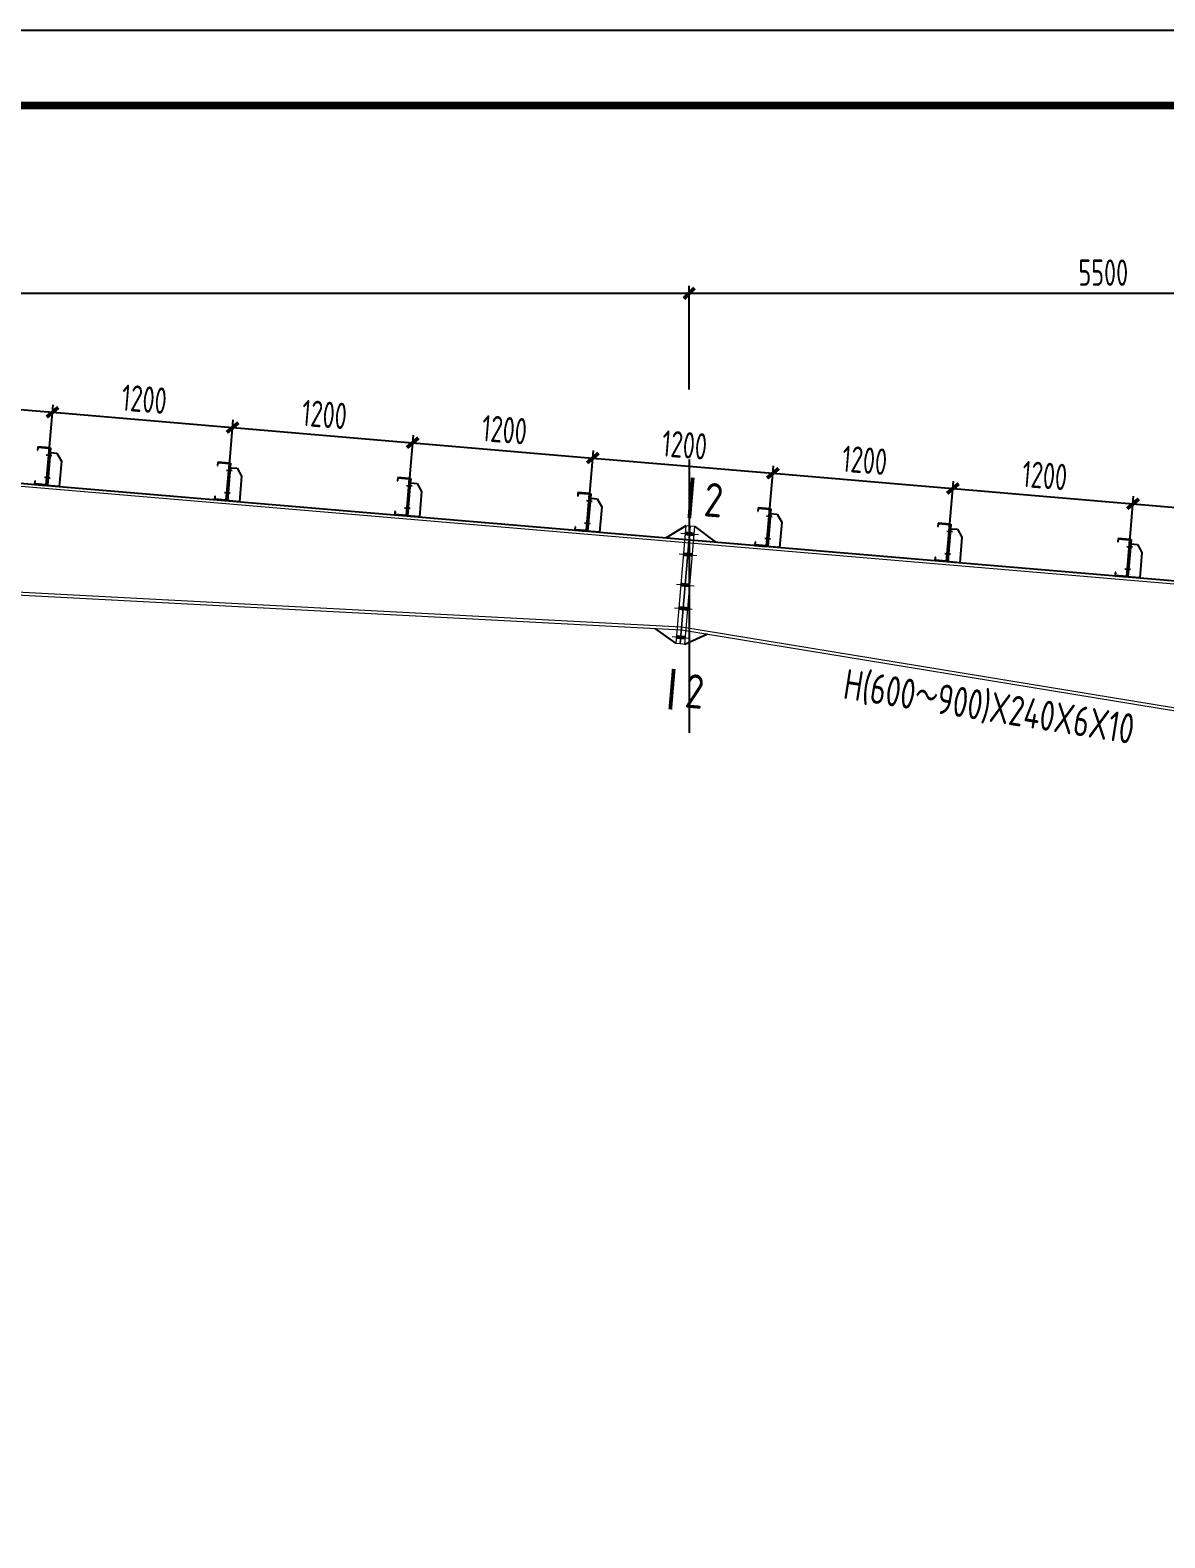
# Model space of a CAD drawing. Extents: x -3102990 to -851544, y -5293060 to -2540151.
# Drawn here: x -1312042 to -1296975, y -2650934 to -2630902 of the extents above; entities that cross this region are included whole.
import ezdxf

# ---------------------------------------------------------------- set-up
doc = ezdxf.new("R2010")
doc.units = 0
doc.header["$LTSCALE"] = 1000
doc.header["$PDMODE"] = 1
doc.linetypes.add('DOTE', pattern=[2.42, 2, -0.2, 0.02, -0.2])
doc.layers.get('0').update_dxf_attribs({"linetype": 'CONTINUOUS'})
doc.layers.get('Defpoints').update_dxf_attribs({"linetype": 'CONTINUOUS'})
for name, color, linetype in [('10', 7, 'CONTINUOUS'), ('AXIS', 253, 'DOTE'), ('COLU', 7, 'CONTINUOUS'), ('DIM', 3, 'CONTINUOUS'), ('PUB_TITLE', 4, 'CONTINUOUS'), ('REIN', 1, 'CONTINUOUS'), ('TEXT', 7, 'CONTINUOUS'), ('檩托', 151, 'CONTINUOUS')]:
    doc.layers.add(name, color=color, linetype=linetype)
doc.layers.add('yichutu', color=7, linetype='CONTINUOUS', true_color=0xffffff, plot=False)
doc.styles.add('TSSD_Dimension', font='tssdeng.shx', dxfattribs={"width": 0.7, "bigfont": 'Hztxt.shx'})
doc.styles.add('TSSD_Norm', font='Tssdeng.shx', dxfattribs={"width": 0.75, "bigfont": 'hztxt.shx'})
doc.styles.add('TSSD_Rein', font='Tssdeng.shx', dxfattribs={"width": 0.75, "bigfont": 'hztxt.shx'})
doc.dimstyles.new('TSSD_50_100', dxfattribs={"dimtxt": 350, "dimasz": 100, "dimexe": 100, "dimexo": 250, "dimgap": 100, "dimtad": 1, "dimdec": 0, "dimlfac": 0.5, "dimzin": 0, "dimdsep": 46, "dimtxsty": 'TSSD_Dimension', "dimblk": 'ARCHTICK', "dimcen": 0, "dimdle": 100, "dimclrt": 7, "dimadec": 0, "dimazin": 0, "dimtfac": 1, "dimtdec": 0, "dimtix": 1, "dimtmove": 2, "dimatfit": 3, "dimfxl": 1, "dimtolj": 1, "dimtzin": 0, "dimarcsym": 0})

# ---------------------------------------------------------------- blocks, each defined once
blk = doc.blocks.new('A$C28752233')
at = {"layer": '檩托'}
for p, q in [((-151, 23), (-219, -78)), ((-60, 23), (-151, 23)), ((-60, 83), (-60, 23)), ((-46, 83), (-60, 83)), ((-60, 23), (-60, -417)), ((-46, 83), (111, 83)), ((-46, -417), (-46, 83)), ((-46, -417), (-46, 83)), ((-40, 78), (-40, -411)), ((106, 78), (-40, 78)), ((106, 38), (106, 78)), ((111, 38), (106, 38)), ((111, 83), (111, 38)), ((-219, -78), (-219, -417)), ((-87, -18), (-12, -18)), ((-87, -316), (-12, -316)), ((106, -372), (111, -372)), ((106, -411), (106, -372)), ((111, -372), (111, -417)), ((-219, -417), (-46, -417)), ((111, -417), (-46, -417)), ((-40, -411), (106, -411))]:
    blk.add_line(p, q, dxfattribs=at)
at = {"layer": '檩托', "const_width": 20, "elevation": 793}
blk.add_lwpolyline([(-60, -18), (-40, -18)], dxfattribs=at)
at = {"layer": '檩托', "const_width": 20}
blk.add_lwpolyline([(-60, -316), (-40, -316)], dxfattribs=at)
blk = doc.blocks.new('_ArchTick')
at = {"color": 0, "const_width": 0.5}
blk.add_lwpolyline([(-0.71, -0.71), (0.71, 0.71)], dxfattribs=at)
blk = doc.blocks.new('*D214')
at = {"layer": 'Defpoints', "color": 0, "ltscale": 1.5}
for p in [(-1311746, -2635979), (-1314219, -2636747), (-1311828, -2636950)]:
    blk.add_point(p, dxfattribs=at)
at = {"layer": 'DIM', "color": 0, "lineweight": -2, "ltscale": 1.5}
for p, q in [((-1314237, -2635768), (-1311646, -2635988)), ((-1314198, -2636498), (-1314129, -2635677)), ((-1311807, -2636701), (-1311737, -2635879))]:
    blk.add_line(p, q, dxfattribs=at)
at = {"layer": 'DIM', "color": 0, "lineweight": -2, "ltscale": 1.5, "xscale": 100, "yscale": 100, "zscale": 100}
for p, rotation in [((-1314137, -2635776), 175.1559996247644), ((-1311746, -2635979), 355.1559996247644)]:
    blk.add_blockref('_ArchTick', p, dxfattribs=dict(at, rotation=rotation))
at = {"layer": 'DIM', "color": 7, "ltscale": 1.5, "insert": (-1312918, -2635604), "char_height": 350, "attachment_point": 5, "rotation": 355.156, "style": 'TSSD_Dimension'}
blk.add_mtext('\\A1;1200', dxfattribs=at)
blk = doc.blocks.new('*D215')
at = {"layer": 'Defpoints', "color": 0, "ltscale": 1.5}
for p in [(-1309354, -2636182), (-1311828, -2636950), (-1309437, -2637153)]:
    blk.add_point(p, dxfattribs=at)
at = {"layer": 'DIM', "color": 0, "lineweight": -2, "ltscale": 1.5}
for p, q in [((-1311845, -2635971), (-1309255, -2636190)), ((-1311807, -2636701), (-1311737, -2635879)), ((-1309415, -2636904), (-1309346, -2636082))]:
    blk.add_line(p, q, dxfattribs=at)
at = {"layer": 'DIM', "color": 0, "lineweight": -2, "ltscale": 1.5, "xscale": 100, "yscale": 100, "zscale": 100}
for p, rotation in [((-1311746, -2635979), 175.1559996247644), ((-1309354, -2636182), 355.1559996247644)]:
    blk.add_blockref('_ArchTick', p, dxfattribs=dict(at, rotation=rotation))
at = {"layer": 'DIM', "color": 7, "ltscale": 1.5, "insert": (-1310527, -2635806), "char_height": 350, "attachment_point": 5, "rotation": 355.156, "style": 'TSSD_Dimension'}
blk.add_mtext('\\A1;1200', dxfattribs=at)
blk = doc.blocks.new('*D216')
at = {"layer": 'Defpoints', "color": 0, "ltscale": 1.5}
for p in [(-1306963, -2636384), (-1309437, -2637153), (-1307045, -2637355)]:
    blk.add_point(p, dxfattribs=at)
at = {"layer": 'DIM', "color": 0, "lineweight": -2, "ltscale": 1.5}
for p, q in [((-1309454, -2636173), (-1306863, -2636393)), ((-1309415, -2636904), (-1309346, -2636082)), ((-1307024, -2637106), (-1306954, -2636285))]:
    blk.add_line(p, q, dxfattribs=at)
at = {"layer": 'DIM', "color": 0, "lineweight": -2, "ltscale": 1.5, "xscale": 100, "yscale": 100, "zscale": 100}
for p, rotation in [((-1309354, -2636182), 175.1559996247644), ((-1306963, -2636384), 355.1559996247644)]:
    blk.add_blockref('_ArchTick', p, dxfattribs=dict(at, rotation=rotation))
at = {"layer": 'DIM', "color": 7, "ltscale": 1.5, "insert": (-1308135, -2636009), "char_height": 350, "attachment_point": 5, "rotation": 355.156, "style": 'TSSD_Dimension'}
blk.add_mtext('\\A1;1200', dxfattribs=at)
blk = doc.blocks.new('*D217')
at = {"layer": 'Defpoints', "color": 0, "ltscale": 1.5}
for p in [(-1304571, -2636587), (-1307045, -2637355), (-1304654, -2637558)]:
    blk.add_point(p, dxfattribs=at)
at = {"layer": 'DIM', "color": 0, "lineweight": -2, "ltscale": 1.5}
for p, q in [((-1307062, -2636376), (-1304472, -2636596)), ((-1307024, -2637106), (-1306954, -2636285)), ((-1304633, -2637309), (-1304563, -2636487))]:
    blk.add_line(p, q, dxfattribs=at)
at = {"layer": 'DIM', "color": 0, "lineweight": -2, "ltscale": 1.5, "xscale": 100, "yscale": 100, "zscale": 100}
for p, rotation in [((-1306963, -2636384), 175.1559996247644), ((-1304571, -2636587), 355.1559996247644)]:
    blk.add_blockref('_ArchTick', p, dxfattribs=dict(at, rotation=rotation))
at = {"layer": 'DIM', "color": 7, "ltscale": 1.5, "insert": (-1305744, -2636212), "char_height": 350, "attachment_point": 5, "rotation": 355.156, "style": 'TSSD_Dimension'}
blk.add_mtext('\\A1;1200', dxfattribs=at)
blk = doc.blocks.new('*D218')
at = {"layer": 'Defpoints', "color": 0, "ltscale": 1.5}
for p in [(-1302180, -2636790), (-1304654, -2637558), (-1302262, -2637761)]:
    blk.add_point(p, dxfattribs=at)
at = {"layer": 'DIM', "color": 0, "lineweight": -2, "ltscale": 1.5}
for p, q in [((-1304671, -2636579), (-1302080, -2636798)), ((-1304633, -2637309), (-1304563, -2636487)), ((-1302241, -2637512), (-1302171, -2636690))]:
    blk.add_line(p, q, dxfattribs=at)
at = {"layer": 'DIM', "color": 0, "lineweight": -2, "ltscale": 1.5, "xscale": 100, "yscale": 100, "zscale": 100}
for p, rotation in [((-1304571, -2636587), 175.1559996247644), ((-1302180, -2636790), 355.1559996247644)]:
    blk.add_blockref('_ArchTick', p, dxfattribs=dict(at, rotation=rotation))
at = {"layer": 'DIM', "color": 7, "ltscale": 1.5, "insert": (-1303352, -2636414), "char_height": 350, "attachment_point": 5, "rotation": 355.156, "style": 'TSSD_Dimension'}
blk.add_mtext('\\A1;1200', dxfattribs=at)
blk = doc.blocks.new('*D219')
at = {"layer": 'Defpoints', "color": 0, "ltscale": 1.5}
for p in [(-1299789, -2636992), (-1302262, -2637761), (-1299871, -2637963)]:
    blk.add_point(p, dxfattribs=at)
at = {"layer": 'DIM', "color": 0, "lineweight": -2, "ltscale": 1.5}
for p, q in [((-1302280, -2636781), (-1299689, -2637001)), ((-1302241, -2637512), (-1302171, -2636690)), ((-1299850, -2637714), (-1299780, -2636893))]:
    blk.add_line(p, q, dxfattribs=at)
at = {"layer": 'DIM', "color": 0, "lineweight": -2, "ltscale": 1.5, "xscale": 100, "yscale": 100, "zscale": 100}
for p, rotation in [((-1302180, -2636790), 175.1559996247644), ((-1299789, -2636992), 355.1559996247644)]:
    blk.add_blockref('_ArchTick', p, dxfattribs=dict(at, rotation=rotation))
at = {"layer": 'DIM', "color": 7, "ltscale": 1.5, "insert": (-1300961, -2636617), "char_height": 350, "attachment_point": 5, "rotation": 355.156, "style": 'TSSD_Dimension'}
blk.add_mtext('\\A1;1200', dxfattribs=at)
blk = doc.blocks.new('*D220')
at = {"layer": 'Defpoints', "color": 0, "ltscale": 1.5}
for p in [(-1297397, -2637195), (-1299871, -2637963), (-1297479, -2638166)]:
    blk.add_point(p, dxfattribs=at)
at = {"layer": 'DIM', "color": 0, "lineweight": -2, "ltscale": 1.5}
for p, q in [((-1299888, -2636984), (-1297297, -2637204)), ((-1299850, -2637714), (-1299780, -2636893)), ((-1297458, -2637917), (-1297389, -2637095))]:
    blk.add_line(p, q, dxfattribs=at)
at = {"layer": 'DIM', "color": 0, "lineweight": -2, "ltscale": 1.5, "xscale": 100, "yscale": 100, "zscale": 100}
for p, rotation in [((-1299789, -2636992), 175.1559996247644), ((-1297397, -2637195), 355.1559996247644)]:
    blk.add_blockref('_ArchTick', p, dxfattribs=dict(at, rotation=rotation))
at = {"layer": 'DIM', "color": 7, "ltscale": 1.5, "insert": (-1298570, -2636820), "char_height": 350, "attachment_point": 5, "rotation": 355.156, "style": 'TSSD_Dimension'}
blk.add_mtext('\\A1;1200', dxfattribs=at)
blk = doc.blocks.new('*D221')
at = {"layer": 'Defpoints', "color": 0, "ltscale": 1.5}
for p in [(-1303292, -2634399), (-1321792, -2635926), (-1303292, -2635926)]:
    blk.add_point(p, dxfattribs=at)
at = {"layer": 'DIM', "color": 0, "lineweight": -2, "ltscale": 1.5}
for p, q in [((-1321892, -2634399), (-1303192, -2634399)), ((-1321792, -2635676), (-1321792, -2634299)), ((-1303292, -2635676), (-1303292, -2634299))]:
    blk.add_line(p, q, dxfattribs=at)
at = {"layer": 'DIM', "color": 0, "lineweight": -2, "ltscale": 1.5, "xscale": 100, "yscale": 100, "zscale": 100, "rotation": 180}
blk.add_blockref('_ArchTick', (-1321792, -2634399), dxfattribs=at)
at = {"layer": 'DIM', "color": 0, "lineweight": -2, "ltscale": 1.5, "xscale": 100, "yscale": 100, "zscale": 100}
blk.add_blockref('_ArchTick', (-1303292, -2634399), dxfattribs=at)
at = {"layer": 'DIM', "color": 7, "ltscale": 1.5, "insert": (-1312542, -2634124), "char_height": 350, "attachment_point": 5, "style": 'TSSD_Dimension'}
blk.add_mtext('\\A1;9250', dxfattribs=at)
blk = doc.blocks.new('*D222')
at = {"layer": 'Defpoints', "color": 0, "ltscale": 1.5}
for p in [(-1292292, -2634399), (-1303292, -2635926), (-1292292, -2635926)]:
    blk.add_point(p, dxfattribs=at)
at = {"layer": 'DIM', "color": 0, "lineweight": -2, "ltscale": 1.5}
for p, q in [((-1303392, -2634399), (-1292192, -2634399)), ((-1303292, -2635676), (-1303292, -2634299)), ((-1292292, -2635676), (-1292292, -2634299))]:
    blk.add_line(p, q, dxfattribs=at)
at = {"layer": 'DIM', "color": 0, "lineweight": -2, "ltscale": 1.5, "xscale": 100, "yscale": 100, "zscale": 100, "rotation": 180}
blk.add_blockref('_ArchTick', (-1303292, -2634399), dxfattribs=at)
at = {"layer": 'DIM', "color": 0, "lineweight": -2, "ltscale": 1.5, "xscale": 100, "yscale": 100, "zscale": 100}
blk.add_blockref('_ArchTick', (-1292292, -2634399), dxfattribs=at)
at = {"layer": 'DIM', "color": 7, "ltscale": 1.5, "insert": (-1297792, -2634124), "char_height": 350, "attachment_point": 5, "style": 'TSSD_Dimension'}
blk.add_mtext('\\A1;5500', dxfattribs=at)
blk = doc.blocks.new('*D224')
at = {"layer": 'Defpoints', "color": 0, "ltscale": 1.5}
for p in [(-1295404, -2637364), (-1297479, -2638166), (-1295487, -2638335)]:
    blk.add_point(p, dxfattribs=at)
at = {"layer": 'DIM', "color": 0, "lineweight": -2, "ltscale": 1.5}
for p, q in [((-1297497, -2637187), (-1295305, -2637372)), ((-1297458, -2637917), (-1297389, -2637095)), ((-1295465, -2638086), (-1295396, -2637264))]:
    blk.add_line(p, q, dxfattribs=at)
at = {"layer": 'DIM', "color": 0, "lineweight": -2, "ltscale": 1.5, "xscale": 100, "yscale": 100, "zscale": 100}
for p, rotation in [((-1297397, -2637195), 175.1559996249161), ((-1295404, -2637364), 355.1559996249162)]:
    blk.add_blockref('_ArchTick', p, dxfattribs=dict(at, rotation=rotation))
at = {"layer": 'DIM', "color": 7, "ltscale": 1.5, "insert": (-1296377, -2637005), "char_height": 350, "attachment_point": 5, "rotation": 355.156, "style": 'TSSD_Dimension'}
blk.add_mtext('\\A1;1000', dxfattribs=at)
blk = doc.blocks.new('A$C18BE6784')
at = {"layer": 'PUB_TITLE'}
blk.add_lwpolyline([(0, 0), (0, 42000), (89100, 42000), (89100, 0)], close=True, dxfattribs=at)
at = {"layer": 'PUB_TITLE', "const_width": 100}
blk.add_lwpolyline([(88100, 1000), (88100, 41000), (713, 41000), (713, 1000), (88100, 1000)], dxfattribs=at)
blk = doc.blocks.new('yct-891-420-89100-42000-100-2004.0')
at = {"layer": 'yichutu', "color": 7, "true_color": 0xffffff}
blk.add_lwpolyline([(0, 0), (0, 42000), (89100, 42000), (89100, 0)], close=True, dxfattribs=at)

msp = doc.modelspace()

# ---------------------------------------------------------------- linework, layer by layer
at = {"ltscale": 1.5}
msp.add_line((-1321792.22, -2636105.71), (-1292292.22, -2638605.71), dxfattribs=at)
at = {"layer": '10', "color": 6, "const_width": 50}
for points in [[(-1303243.33, -2636847.37), (-1303288.93, -2637385.44)], [(-1303496.29, -2639389.57), (-1303541.89, -2639927.64)]]:
    msp.add_lwpolyline(points, dxfattribs=at)
at = {"layer": 'AXIS', "ltscale": 2}
msp.add_line((-1303292.22, -2636606.5), (-1303292.22, -2640239.5), dxfattribs=at)
at = {"layer": 'COLU', "color": 4, "lineweight": 5}
for p, q in [((-1321795.6, -2636145.57), (-1292295.6, -2638645.57)), ((-1321792.22, -2636105.71), (-1292292.22, -2638605.71)), ((-1303400.79, -2637584.65), (-1303166.84, -2637604.48)), ((-1303393.83, -2638872.47), (-1321792.22, -2637905.71)), ((-1303391.73, -2638832.53), (-1321790.12, -2637865.77)), ((-1303424.2, -2637860.89), (-1303190.25, -2637880.72)), ((-1303458.34, -2638263.72), (-1303224.38, -2638283.55)), ((-1303484.8, -2638576.01), (-1303250.85, -2638595.83)), ((-1303517.25, -2638958.93), (-1303283.3, -2638978.76)), ((-1294072.22, -2640405.71), (-1303393.83, -2638872.47)), ((-1294065.73, -2640366.24), (-1303387.33, -2638833))]:
    msp.add_line(p, q, dxfattribs=at)
at = {"layer": 'COLU', "color": 4, "ltscale": 1.5}
for p, q in [((-1303336.81, -2637489.09), (-1303597.3, -2637647.65)), ((-1303217.23, -2637499.22), (-1302945.83, -2637702.86)), ((-1303468.98, -2639048.77), (-1303742.33, -2638854.16)), ((-1303349.41, -2639058.9), (-1303048.43, -2638923.51))]:
    msp.add_line(p, q, dxfattribs=at)
at = {"layer": 'COLU', "color": 4, "lineweight": 5}
for points in [[(-1303277.02, -2637494.15), (-1303336.81, -2637489.09), (-1303468.98, -2639048.77), (-1303409.2, -2639053.84)], [(-1303217.23, -2637499.22), (-1303277.02, -2637494.15), (-1303409.2, -2639053.84), (-1303349.41, -2639058.9)]]:
    msp.add_lwpolyline(points, close=True, dxfattribs=at)
at = {"layer": 'REIN', "color": 4, "const_width": 50}
for points in [[(-1303225.77, -2637599.99), (-1303345.35, -2637589.86)], [(-1303249.18, -2637876.23), (-1303368.75, -2637866.09)], [(-1303283.32, -2638279.06), (-1303402.89, -2638268.93)], [(-1303309.79, -2638591.34), (-1303429.36, -2638581.21)], [(-1303342.24, -2638974.27), (-1303461.81, -2638964.13)]]:
    msp.add_lwpolyline(points, dxfattribs=at)

# ---------------------------------------------------------------- block references
at = {"ltscale": 1.5}
msp.add_blockref('A$C18BE6784', (-1358829.95, -2672902.4), dxfattribs=at)
at = {"layer": 'COLU', "ltscale": 1.5, "xscale": -1, "rotation": 355.1584017119421}
for p in [(-1311838.66, -2636531.06), (-1309447.23, -2636733.72), (-1307055.8, -2636936.38), (-1304664.38, -2637139.05), (-1302272.95, -2637341.71), (-1299881.52, -2637544.37), (-1297490.09, -2637747.04)]:
    msp.add_blockref('A$C28752233', p, dxfattribs=at)
at = {"layer": 'yichutu'}
msp.add_blockref('yct-891-420-89100-42000-100-2004.0', (-1358829.96, -2672902.4), dxfattribs=at)

# ---------------------------------------------------------------- texts
at = {"layer": '10', "color": 6, "style": 'TSSD_Rein', "width": 0.85}
for p in [(-1303108.56, -2637358.76), (-1303361.52, -2639900.96)]:
    msp.add_text('2', height=450, rotation=355.156, dxfattribs=at).set_placement(p)
at = {"layer": 'TEXT', "ltscale": 1.5, "style": 'TSSD_Norm', "width": 0.75}
msp.add_text('H(600～900)X240X6X10', height=400, rotation=351, dxfattribs=at).set_placement((-1301260.85, -2639781.38))

# ---------------------------------------------------------------- dimensions: what is measured, and where the dimension line sits
at = {"layer": 'DIM', "ltscale": 1.5}
for base, p1, p2, angle, picture, middle in [((-1303292.22, -2634398.65), (-1321792.22, -2635925.71), (-1303292.22, -2635925.71), 180, '*D221', (-1312542.22, -2634123.65)), ((-1292292.22, -2634398.65), (-1303292.22, -2635925.71), (-1292292.22, -2635925.71), 180, '*D222', (-1297792.22, -2634123.65)), ((-1311745.64, -2635979.09), (-1314219.36, -2636747.48), (-1311827.94, -2636950.14), 175.156, '*D214', (-1312918.14, -2635603.74)), ((-1309354.22, -2636181.75), (-1311827.94, -2636950.14), (-1309436.51, -2637152.81), 175.156, '*D215', (-1310526.71, -2635806.4)), ((-1306962.79, -2636384.42), (-1309436.51, -2637152.81), (-1307045.08, -2637355.47), 175.156, '*D216', (-1308135.28, -2636009.07)), ((-1304571.36, -2636587.08), (-1307045.08, -2637355.47), (-1304653.65, -2637558.13), 175.156, '*D217', (-1305743.85, -2636211.73)), ((-1302179.93, -2636789.74), (-1304653.65, -2637558.13), (-1302262.22, -2637760.8), 175.156, '*D218', (-1303352.42, -2636414.4)), ((-1299788.5, -2636992.41), (-1302262.22, -2637760.8), (-1299870.8, -2637963.46), 175.156, '*D219', (-1300961, -2636617.06)), ((-1297397.08, -2637195.07), (-1299870.8, -2637963.46), (-1297479.37, -2638166.12), 175.156, '*D220', (-1298569.57, -2636819.72))]:
    dim = msp.add_linear_dim(base=base, p1=p1, p2=p2, angle=angle, dimstyle='TSSD_50_100', dxfattribs=at)
    dim.commit()
    dim.dimension.update_dxf_attribs({"geometry": picture, "text_midpoint": middle})
dim = msp.add_aligned_dim(p1=(-1297479.38, -2638166.21), p2=(-1295486.52, -2638335.09), distance=974.62, dimstyle='TSSD_50_100', dxfattribs=at)
dim.commit()
dim.dimension.update_dxf_attribs({"geometry": '*D224', "text_midpoint": (-1296377.43, -2637005.5)})

doc.saveas('drawing.dxf')
